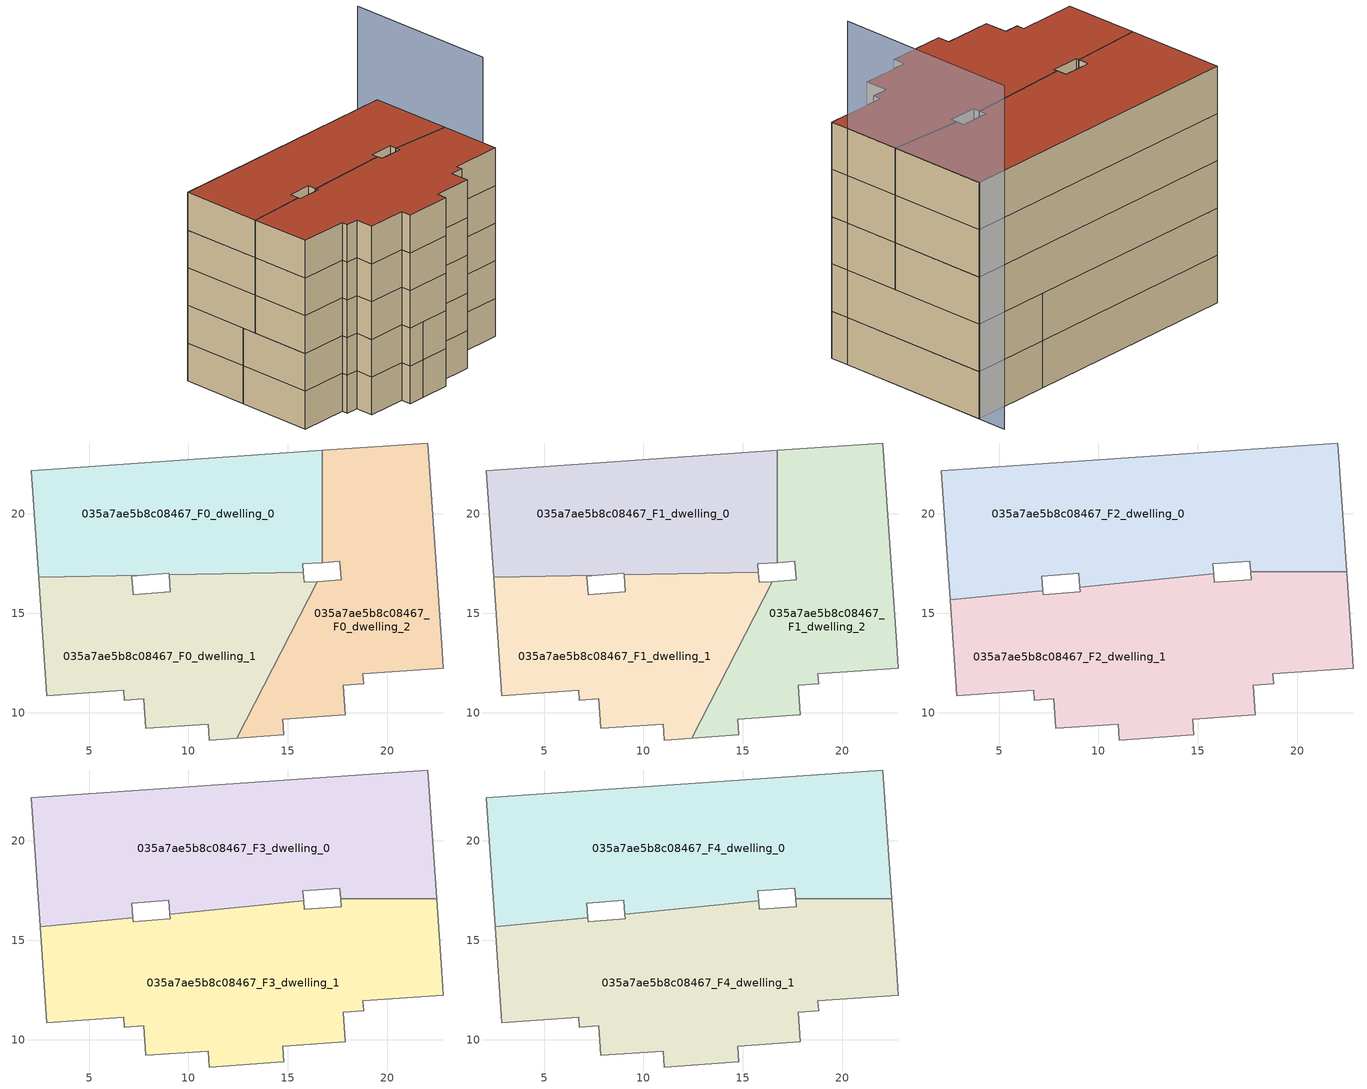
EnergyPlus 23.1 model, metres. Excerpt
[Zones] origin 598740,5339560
035a7ae5b8c08467_F0_dwelling_0
 floor ground (EU_floor_Construction): 16.72,23.19 16.72,17.55 15.75,17.48 15.78,17.06 9.02,16.93 9.02,17 7.68,16.91 2.46,16.81 2.08,22.16 z0
 wall adiabatic (EU_wall_Construction): 15.78,17.06 15.75,17.48 16.72,17.55 / 7.68,16.91 9.02,17 9.02,16.93 / 16.72,23.19 2.08,22.16 2.46,16.81 z0:3
 wall to 035a7ae5b8c08467_F0_dwelling_2 (EU_wall_Construction): 16.72,17.55 16.72,23.19 z0:3
 wall to 035a7ae5b8c08467_F0_dwelling_1 (EU_wall_Construction): 9.02,16.93 15.78,17.06 / 2.46,16.81 7.68,16.91 z0:3
035a7ae5b8c08467_F0_dwelling_1
 floor ground (EU_floor_Construction): 16.47,16.6 12.44,8.72 11.05,8.63 10.99,9.43 7.85,9.21 7.75,10.69 6.78,10.62 6.75,11.12 2.89,10.86 2.46,16.81 7.68,16.91 7.15,16.87 7.22,15.94 9.08,16.08 9.02,16.93 15.78,17.06 15.82,16.55 z0
 wall adiabatic (EU_wall_Construction): 2.46,16.81 2.89,10.86 6.75,11.12 6.78,10.62 7.75,10.69 7.85,9.21 10.99,9.43 11.05,8.63 12.44,8.72 / 9.02,16.93 9.08,16.08 7.22,15.94 7.15,16.87 7.68,16.91 / 16.47,16.6 15.82,16.55 15.78,17.06 z0:3
 wall to 035a7ae5b8c08467_F0_dwelling_2 (EU_wall_Construction): 12.44,8.72 16.47,16.6 z0:3
035a7ae5b8c08467_F0_dwelling_2
 floor ground (EU_floor_Construction): 22.02,23.56 22.74,13.44 22.82,12.23 18.77,11.95 18.8,11.46 17.78,11.39 17.87,9.9 14.75,9.68 14.8,8.88 12.44,8.72 16.47,16.6 17.68,16.68 17.62,17.61 16.72,17.55 16.72,23.19 z0
 wall adiabatic (EU_wall_Construction): 12.44,8.72 14.8,8.88 14.75,9.68 17.87,9.9 17.78,11.39 18.8,11.46 18.77,11.95 22.82,12.23 22.74,13.44 22.02,23.56 16.72,23.19 / 16.72,17.55 17.62,17.61 17.68,16.68 16.47,16.6 z0:3
035a7ae5b8c08467_F1_dwelling_0
 floor to 035a7ae5b8c08467_F0_dwelling_0 (EU_floor_Construction): 16.72,23.19 16.72,17.55 15.75,17.48 15.78,17.06 9.02,16.93 9.02,17 7.68,16.91 2.46,16.81 2.08,22.16 z3
 wall adiabatic (EU_wall_Construction): 15.78,17.06 15.75,17.48 16.72,17.55 / 7.68,16.91 9.02,17 9.02,16.93 / 16.72,23.19 2.08,22.16 2.46,16.81 z3:6
 wall to 035a7ae5b8c08467_F1_dwelling_2 (EU_wall_Construction): 16.72,17.55 16.72,23.19 z3:6
 wall to 035a7ae5b8c08467_F1_dwelling_1 (EU_wall_Construction): 9.02,16.93 15.78,17.06 / 2.46,16.81 7.68,16.91 z3:6
035a7ae5b8c08467_F1_dwelling_1
 floor to 035a7ae5b8c08467_F0_dwelling_1 (EU_floor_Construction): 16.47,16.6 12.44,8.72 11.04,8.63 10.99,9.43 7.85,9.21 7.75,10.69 6.78,10.62 6.75,11.12 2.89,10.86 2.46,16.81 7.68,16.91 7.15,16.87 7.22,15.94 9.08,16.08 9.02,16.93 15.78,17.06 15.82,16.55 z3
 wall adiabatic (EU_wall_Construction): 2.46,16.81 2.89,10.86 6.75,11.12 6.78,10.62 7.75,10.69 7.85,9.21 10.99,9.43 11.05,8.63 12.44,8.72 / 9.02,16.93 9.08,16.08 7.22,15.94 7.15,16.87 7.68,16.91 / 16.47,16.6 15.82,16.55 15.78,17.06 z3:6
 wall to 035a7ae5b8c08467_F1_dwelling_2 (EU_wall_Construction): 12.44,8.72 16.47,16.6 z3:6
035a7ae5b8c08467_F1_dwelling_2
 floor to 035a7ae5b8c08467_F0_dwelling_2 (EU_floor_Construction): 22.02,23.56 22.74,13.44 22.82,12.23 18.77,11.95 18.8,11.46 17.78,11.39 17.87,9.9 14.75,9.68 14.8,8.88 12.44,8.72 16.47,16.6 17.68,16.68 17.62,17.61 16.72,17.55 16.72,23.19 z3
 wall adiabatic (EU_wall_Construction): 12.44,8.72 14.8,8.88 14.75,9.68 17.87,9.9 17.78,11.39 18.8,11.46 18.77,11.95 22.82,12.23 22.74,13.44 22.02,23.56 16.72,23.19 / 16.72,17.55 17.62,17.61 17.68,16.68 16.47,16.6 z3:6
035a7ae5b8c08467_F2_dwelling_0
 floor to 035a7ae5b8c08467_F1_dwelling_0 (EU_floor_Construction): 16.72,23.19 16.72,17.55 15.75,17.48 15.78,17.06 9.02,16.93 9.02,17 7.68,16.91 2.46,16.81 2.08,22.16 z6
 floor to 035a7ae5b8c08467_F1_dwelling_2 (EU_floor_Construction): 22.02,23.56 22.48,17.08 17.66,17.08 17.62,17.61 16.72,17.55 16.72,23.19 z6
 floor to 035a7ae5b8c08467_F1_dwelling_1 (EU_floor_Construction): 7.68,16.91 7.15,16.87 7.2,16.13 2.54,15.67 2.46,16.81 z6; 15.78,17.06 15.78,16.99 9.07,16.32 9.02,16.93 z6
 wall adiabatic (EU_wall_Construction): 22.48,17.08 22.02,23.56 2.08,22.16 2.55,15.67 / 15.79,16.99 15.75,17.48 17.62,17.61 17.66,17.08 / 7.2,16.13 7.15,16.87 9.02,17 9.07,16.32 z6:9
 wall to 035a7ae5b8c08467_F2_dwelling_1 (EU_wall_Construction): 17.65,17.08 22.48,17.08 / 9.07,16.32 15.78,16.99 / 2.54,15.67 7.2,16.13 z6:9
035a7ae5b8c08467_F2_dwelling_1
 floor to 035a7ae5b8c08467_F1_dwelling_1 (EU_floor_Construction): 16.47,16.6 12.44,8.72 11.04,8.63 10.99,9.43 7.85,9.21 7.75,10.69 6.78,10.62 6.75,11.12 2.89,10.86 2.54,15.67 7.2,16.13 7.22,15.94 9.08,16.08 9.07,16.32 15.78,16.99 15.82,16.55 z6
 floor to 035a7ae5b8c08467_F1_dwelling_2 (EU_floor_Construction): 22.48,17.08 22.74,13.44 22.82,12.23 18.77,11.95 18.8,11.46 17.78,11.39 17.87,9.9 14.75,9.68 14.8,8.88 12.44,8.72 16.47,16.6 17.68,16.68 17.66,17.08 z6
 wall adiabatic (EU_wall_Construction): 2.55,15.67 2.89,10.86 6.75,11.12 6.78,10.62 7.75,10.69 7.85,9.21 10.99,9.43 11.05,8.63 14.8,8.88 14.75,9.68 17.87,9.9 17.78,11.39 18.8,11.46 18.77,11.95 22.82,12.23 22.74,13.44 22.48,17.08 / 9.07,16.32 9.08,16.08 7.22,15.94 7.2,16.13 / 17.66,17.08 17.68,16.68 15.82,16.55 15.79,16.99 z6:9
035a7ae5b8c08467_F3_dwelling_0
 floor to 035a7ae5b8c08467_F2_dwelling_0 (EU_floor_Construction): 22.02,23.56 22.48,17.08 17.65,17.08 17.62,17.61 15.75,17.48 15.78,16.99 9.07,16.32 9.02,17 7.15,16.87 7.2,16.13 2.54,15.67 2.08,22.16 z9
 wall adiabatic (EU_wall_Construction): 22.48,17.08 22.02,23.56 2.08,22.16 2.55,15.67 / 15.79,16.99 15.75,17.48 17.62,17.61 17.66,17.08 / 7.2,16.13 7.15,16.87 9.02,17 9.07,16.32 z9:12
 wall to 035a7ae5b8c08467_F3_dwelling_1 (EU_wall_Construction): 17.65,17.08 22.48,17.08 / 9.07,16.32 15.78,16.99 / 2.54,15.67 7.2,16.13 z9:12
035a7ae5b8c08467_F3_dwelling_1
 floor to 035a7ae5b8c08467_F2_dwelling_1 (EU_floor_Construction): 22.48,17.08 22.74,13.44 22.82,12.23 18.77,11.95 18.8,11.46 17.78,11.39 17.87,9.9 14.75,9.68 14.8,8.88 11.04,8.63 10.99,9.43 7.85,9.21 7.75,10.69 6.78,10.62 6.75,11.12 2.89,10.86 2.54,15.67 7.2,16.13 7.22,15.94 9.08,16.08 9.07,16.32 15.78,16.99 15.82,16.55 17.68,16.68 17.65,17.08 z9
 wall adiabatic (EU_wall_Construction): 2.55,15.67 2.89,10.86 6.75,11.12 6.78,10.62 7.75,10.69 7.85,9.21 10.99,9.43 11.05,8.63 14.8,8.88 14.75,9.68 17.87,9.9 17.78,11.39 18.8,11.46 18.77,11.95 22.82,12.23 22.74,13.44 22.48,17.08 / 9.07,16.32 9.08,16.08 7.22,15.94 7.2,16.13 / 17.66,17.08 17.68,16.68 15.82,16.55 15.79,16.99 z9:12
035a7ae5b8c08467_F4_dwelling_0
 floor to 035a7ae5b8c08467_F3_dwelling_0 (EU_floor_Construction): 22.02,23.56 22.48,17.08 17.65,17.08 17.62,17.61 15.75,17.48 15.78,16.99 9.07,16.32 9.02,17 7.15,16.87 7.2,16.13 2.54,15.67 2.08,22.16 z12
 wall adiabatic (EU_wall_Construction): 22.48,17.08 22.02,23.56 2.08,22.16 2.55,15.67 / 15.79,16.99 15.75,17.48 17.62,17.61 17.66,17.08 / 7.2,16.13 7.15,16.87 9.02,17 9.07,16.32 z12:15
 wall to 035a7ae5b8c08467_F4_dwelling_1 (EU_wall_Construction): 17.65,17.08 22.48,17.08 / 9.07,16.32 15.78,16.99 / 2.54,15.67 7.2,16.13 z12:15
 roof outside (EU_roof_Construction): 22.48,17.08 22.02,23.56 2.08,22.16 2.55,15.67 7.2,16.13 7.15,16.87 9.02,17 9.07,16.32 15.79,16.99 15.75,17.48 17.62,17.61 17.66,17.08 z15
035a7ae5b8c08467_F4_dwelling_1
 floor to 035a7ae5b8c08467_F3_dwelling_1 (EU_floor_Construction): 22.48,17.08 22.74,13.44 22.82,12.23 18.77,11.95 18.8,11.46 17.78,11.39 17.87,9.9 14.75,9.68 14.8,8.88 11.04,8.63 10.99,9.43 7.85,9.21 7.75,10.69 6.78,10.62 6.75,11.12 2.89,10.86 2.54,15.67 7.2,16.13 7.22,15.94 9.08,16.08 9.07,16.32 15.78,16.99 15.82,16.55 17.68,16.68 17.65,17.08 z12
 wall adiabatic (EU_wall_Construction): 2.55,15.67 2.89,10.86 6.75,11.12 6.78,10.62 7.75,10.69 7.85,9.21 10.99,9.43 11.05,8.63 14.8,8.88 14.75,9.68 17.87,9.9 17.78,11.39 18.8,11.46 18.77,11.95 22.82,12.23 22.74,13.44 22.48,17.08 / 9.07,16.32 9.08,16.08 7.22,15.94 7.2,16.13 / 17.66,17.08 17.68,16.68 15.82,16.55 15.79,16.99 z12:15
 roof outside (EU_roof_Construction): 22.82,12.23 22.74,13.44 22.48,17.08 17.66,17.08 17.68,16.68 15.82,16.55 15.79,16.99 9.07,16.32 9.08,16.08 7.22,15.94 7.2,16.13 2.55,15.67 2.89,10.86 6.75,11.12 6.78,10.62 7.75,10.69 7.85,9.21 10.99,9.43 11.05,8.63 14.8,8.88 14.75,9.68 17.87,9.9 17.78,11.39 18.8,11.46 18.77,11.95 z15
shading: 22.72,13.44 21.89,25.46 z0:21.8
[Building]
EU S2 Campaign: North Axis=0; Terrain=City; Solar Distribution=FullExterior
[Site:Location]
Vienna: Latitude=48; Longitude=16.5; Time Zone=1; Elevation=183
[SizingPeriod:WeatherFileDays]
AnnualSizingPeriod: Begin Month=1; Begin Day of Month=1; End Month=12; End Day of Month=31; Day of Week for Start Day=Monday; Use Weather File Daylight Saving Period=No; Use Weather File Rain and Snow Indicators=No
[MATERIAL]
EU_InternalMass_Material: Roughness=MediumRough; Thickness=0.1; Conductivity=1; Density=1800; Specific Heat=900; Thermal Absorptance=0.9; Solar Absorptance=0.7; Visible Absorptance=0.7
[MATERIAL:NOMASS] Roughness=MediumRough; Thermal Absorptance=0.9; Solar Absorptance=0.7; Visible Absorptance=0.7
Name | Thermal Resistance
EU_wall_NoMass | 0.914258
EU_roof_NoMass | 0.954009
EU_floor_NoMass | 1.09711
[CONSTRUCTION]
EU_wall_Construction: EU_wall_NoMass
EU_roof_Construction: EU_roof_NoMass
EU_floor_Construction: EU_floor_NoMass
EU_InternalMass_Construction: EU_InternalMass_Material
[ZONE] Type=1; Multiplier=1; Ceiling Height=autocalculate; Floor Area=autocalculate; Part of Total Floor Area=Yes
Name | Volume
035a7ae5b8c08467_F0_dwelling_0 | 247.159
035a7ae5b8c08467_F1_dwelling_0 | 247.158
035a7ae5b8c08467_F2_dwelling_0; 035a7ae5b8c08467_F3_dwelling_0; 035a7ae5b8c08467_F4_dwelling_0 | 370.734
035a7ae5b8c08467_F0_dwelling_1; 035a7ae5b8c08467_F1_dwelling_1 | 247.131
035a7ae5b8c08467_F2_dwelling_1; 035a7ae5b8c08467_F3_dwelling_1; 035a7ae5b8c08467_F4_dwelling_1 | 370.703
035a7ae5b8c08467_F0_dwelling_2 | 247.162
035a7ae5b8c08467_F1_dwelling_2 | 247.164
[INTERNALMASS] Construction=EU_InternalMass_Construction
Name | Zone or ZoneList | Surface Area
035a7ae5b8c08467_F0_dwelling_0_EU_InternalMass | 035a7ae5b8c08467_F0_dwelling_0 | 82.3861
035a7ae5b8c08467_F0_dwelling_1_EU_InternalMass | 035a7ae5b8c08467_F0_dwelling_1 | 82.3773
035a7ae5b8c08467_F0_dwelling_2_EU_InternalMass | 035a7ae5b8c08467_F0_dwelling_2 | 82.3879
035a7ae5b8c08467_F1_dwelling_0_EU_InternalMass | 035a7ae5b8c08467_F1_dwelling_0 | 82.3861
035a7ae5b8c08467_F1_dwelling_1_EU_InternalMass | 035a7ae5b8c08467_F1_dwelling_1 | 82.3773
035a7ae5b8c08467_F1_dwelling_2_EU_InternalMass | 035a7ae5b8c08467_F1_dwelling_2 | 82.3879
035a7ae5b8c08467_F2_dwelling_0_EU_InternalMass | 035a7ae5b8c08467_F2_dwelling_0 | 123.578
035a7ae5b8c08467_F2_dwelling_1_EU_InternalMass | 035a7ae5b8c08467_F2_dwelling_1 | 123.568
035a7ae5b8c08467_F3_dwelling_0_EU_InternalMass | 035a7ae5b8c08467_F3_dwelling_0 | 123.578
035a7ae5b8c08467_F3_dwelling_1_EU_InternalMass | 035a7ae5b8c08467_F3_dwelling_1 | 123.568
035a7ae5b8c08467_F4_dwelling_0_EU_InternalMass | 035a7ae5b8c08467_F4_dwelling_0 | 123.578
035a7ae5b8c08467_F4_dwelling_1_EU_InternalMass | 035a7ae5b8c08467_F4_dwelling_1 | 123.568
[OTHEREQUIPMENT] Fuel Type=Electricity; Design Level Calculation Method=Watts/Area; Power per Zone Floor Area=1; Fraction Latent=0; Fraction Radiant=0; Fraction Lost=0; Carbon Dioxide Generation Rate=0; EndUse Subcategory=EU_Step8_InternalGains
Name | Zone or ZoneList or Space or SpaceList | Schedule
EU_Step8_InternalGain_035a7ae5b8c08467_F0_dwelling_0_f000 | 035a7ae5b8c08467_F0_dwelling_0 | EU_Step8_GainSchedule_035a7ae5b8c08467_F0_dwelling_0_f000
EU_Step8_InternalGain_035a7ae5b8c08467_F0_dwelling_1_f000 | 035a7ae5b8c08467_F0_dwelling_1 | EU_Step8_GainSchedule_035a7ae5b8c08467_F0_dwelling_1_f000
EU_Step8_InternalGain_035a7ae5b8c08467_F0_dwelling_2_f000 | 035a7ae5b8c08467_F0_dwelling_2 | EU_Step8_GainSchedule_035a7ae5b8c08467_F0_dwelling_2_f000
EU_Step8_InternalGain_035a7ae5b8c08467_F1_dwelling_0_f000 | 035a7ae5b8c08467_F1_dwelling_0 | EU_Step8_GainSchedule_035a7ae5b8c08467_F1_dwelling_0_f000
EU_Step8_InternalGain_035a7ae5b8c08467_F1_dwelling_1_f000 | 035a7ae5b8c08467_F1_dwelling_1 | EU_Step8_GainSchedule_035a7ae5b8c08467_F1_dwelling_1_f000
EU_Step8_InternalGain_035a7ae5b8c08467_F1_dwelling_2_f000 | 035a7ae5b8c08467_F1_dwelling_2 | EU_Step8_GainSchedule_035a7ae5b8c08467_F1_dwelling_2_f000
EU_Step8_InternalGain_035a7ae5b8c08467_F2_dwelling_0_f000 | 035a7ae5b8c08467_F2_dwelling_0 | EU_Step8_GainSchedule_035a7ae5b8c08467_F2_dwelling_0_f000
EU_Step8_InternalGain_035a7ae5b8c08467_F2_dwelling_1_f000 | 035a7ae5b8c08467_F2_dwelling_1 | EU_Step8_GainSchedule_035a7ae5b8c08467_F2_dwelling_1_f000
EU_Step8_InternalGain_035a7ae5b8c08467_F3_dwelling_0_f000 | 035a7ae5b8c08467_F3_dwelling_0 | EU_Step8_GainSchedule_035a7ae5b8c08467_F3_dwelling_0_f000
EU_Step8_InternalGain_035a7ae5b8c08467_F3_dwelling_1_f000 | 035a7ae5b8c08467_F3_dwelling_1 | EU_Step8_GainSchedule_035a7ae5b8c08467_F3_dwelling_1_f000
EU_Step8_InternalGain_035a7ae5b8c08467_F4_dwelling_0_f000 | 035a7ae5b8c08467_F4_dwelling_0 | EU_Step8_GainSchedule_035a7ae5b8c08467_F4_dwelling_0_f000
EU_Step8_InternalGain_035a7ae5b8c08467_F4_dwelling_1_f000 | 035a7ae5b8c08467_F4_dwelling_1 | EU_Step8_GainSchedule_035a7ae5b8c08467_F4_dwelling_1_f000
[ZONEVENTILATION:DESIGNFLOWRATE] Schedule=EU_AlwaysOn; Design Flow Rate Calculation Method=AirChanges/Hour; Air Changes per Hour=0.546891; Ventilation Type=Natural; Fan Pressure Rise=0; Fan Total Efficiency=1; Constant Term Coefficient=1; Temperature Term Coefficient=0; Velocity Term Coefficient=0; Velocity Squared Term Coefficient=0; Minimum Indoor Temperature=-100; Maximum Indoor Temperature=100; Delta Temperature=-100; Minimum Outdoor Temperature=-100; Maximum Outdoor Temperature=100; Maximum Wind Speed=40
Name | Zone or ZoneList or Space or SpaceList
EU_ConstantAir_035a7ae5b8c08467_F0_dwelling_0 | 035a7ae5b8c08467_F0_dwelling_0
EU_ConstantAir_035a7ae5b8c08467_F0_dwelling_1 | 035a7ae5b8c08467_F0_dwelling_1
EU_ConstantAir_035a7ae5b8c08467_F0_dwelling_2 | 035a7ae5b8c08467_F0_dwelling_2
EU_ConstantAir_035a7ae5b8c08467_F1_dwelling_0 | 035a7ae5b8c08467_F1_dwelling_0
EU_ConstantAir_035a7ae5b8c08467_F1_dwelling_1 | 035a7ae5b8c08467_F1_dwelling_1
EU_ConstantAir_035a7ae5b8c08467_F1_dwelling_2 | 035a7ae5b8c08467_F1_dwelling_2
EU_ConstantAir_035a7ae5b8c08467_F2_dwelling_0 | 035a7ae5b8c08467_F2_dwelling_0
EU_ConstantAir_035a7ae5b8c08467_F2_dwelling_1 | 035a7ae5b8c08467_F2_dwelling_1
EU_ConstantAir_035a7ae5b8c08467_F3_dwelling_0 | 035a7ae5b8c08467_F3_dwelling_0
EU_ConstantAir_035a7ae5b8c08467_F3_dwelling_1 | 035a7ae5b8c08467_F3_dwelling_1
EU_ConstantAir_035a7ae5b8c08467_F4_dwelling_0 | 035a7ae5b8c08467_F4_dwelling_0
EU_ConstantAir_035a7ae5b8c08467_F4_dwelling_1 | 035a7ae5b8c08467_F4_dwelling_1
[HVACTEMPLATE:THERMOSTAT] Constant Heating Setpoint=20; Constant Cooling Setpoint=50
EU_HeatOnly_035a7ae5b8c08467_F0_dwelling_0; EU_HeatOnly_035a7ae5b8c08467_F0_dwelling_1; EU_HeatOnly_035a7ae5b8c08467_F0_dwelling_2; EU_HeatOnly_035a7ae5b8c08467_F1_dwelling_0; EU_HeatOnly_035a7ae5b8c08467_F1_dwelling_1; EU_HeatOnly_035a7ae5b8c08467_F1_dwelling_2; EU_HeatOnly_035a7ae5b8c08467_F2_dwelling_0; EU_HeatOnly_035a7ae5b8c08467_F2_dwelling_1; EU_HeatOnly_035a7ae5b8c08467_F3_dwelling_0; EU_HeatOnly_035a7ae5b8c08467_F3_dwelling_1; EU_HeatOnly_035a7ae5b8c08467_F4_dwelling_0; EU_HeatOnly_035a7ae5b8c08467_F4_dwelling_1
[HVACTEMPLATE:ZONE:IDEALLOADSAIRSYSTEM] System Availability Schedule=EU_AlwaysOn; Maximum Heating Supply Air Temperature=50; Minimum Cooling Supply Air Temperature=13; Maximum Heating Supply Air Humidity Ratio=0.0156; Minimum Cooling Supply Air Humidity Ratio=0.0077; Heating Limit=NoLimit; Cooling Limit=NoLimit; Heating Availability Schedule=EU_AlwaysOn; Cooling Availability Schedule=EU_CoolingOff; Dehumidification Control Type=ConstantSensibleHeatRatio; Cooling Sensible Heat Ratio=0.7; Dehumidification Setpoint=60; Humidification Control Type=None; Humidification Setpoint=30; Outdoor Air Method=None; Outdoor Air Flow Rate per Person=0.00944; Outdoor Air Flow Rate per Zone Floor Area=0; Outdoor Air Flow Rate per Zone=0; Demand Controlled Ventilation Type=None; Outdoor Air Economizer Type=NoEconomizer; Heat Recovery Type=None; Sensible Heat Recovery Effectiveness=0.7; Latent Heat Recovery Effectiveness=0.65
Name | Template Thermostat
035a7ae5b8c08467_F0_dwelling_0 | EU_HeatOnly_035a7ae5b8c08467_F0_dwelling_0
035a7ae5b8c08467_F0_dwelling_1 | EU_HeatOnly_035a7ae5b8c08467_F0_dwelling_1
035a7ae5b8c08467_F0_dwelling_2 | EU_HeatOnly_035a7ae5b8c08467_F0_dwelling_2
035a7ae5b8c08467_F1_dwelling_0 | EU_HeatOnly_035a7ae5b8c08467_F1_dwelling_0
035a7ae5b8c08467_F1_dwelling_1 | EU_HeatOnly_035a7ae5b8c08467_F1_dwelling_1
035a7ae5b8c08467_F1_dwelling_2 | EU_HeatOnly_035a7ae5b8c08467_F1_dwelling_2
035a7ae5b8c08467_F2_dwelling_0 | EU_HeatOnly_035a7ae5b8c08467_F2_dwelling_0
035a7ae5b8c08467_F2_dwelling_1 | EU_HeatOnly_035a7ae5b8c08467_F2_dwelling_1
035a7ae5b8c08467_F3_dwelling_0 | EU_HeatOnly_035a7ae5b8c08467_F3_dwelling_0
035a7ae5b8c08467_F3_dwelling_1 | EU_HeatOnly_035a7ae5b8c08467_F3_dwelling_1
035a7ae5b8c08467_F4_dwelling_0 | EU_HeatOnly_035a7ae5b8c08467_F4_dwelling_0
035a7ae5b8c08467_F4_dwelling_1 | EU_HeatOnly_035a7ae5b8c08467_F4_dwelling_1
[SIZING:ZONE] Zone Cooling Design Supply Air Temperature Input Method=SupplyAirTemperature; Zone Cooling Design Supply Air Temperature=13; Zone Heating Design Supply Air Temperature Input Method=SupplyAirTemperature; Zone Heating Design Supply Air Temperature=50; Zone Cooling Design Supply Air Humidity Ratio=0.008; Zone Heating Design Supply Air Humidity Ratio=0.008; Cooling Design Air Flow Method=DesignDay; Cooling Design Air Flow Rate=0; Cooling Minimum Air Flow per Zone Floor Area=0.000762; Cooling Minimum Air Flow=0; Cooling Minimum Air Flow Fraction=0.2; Heating Design Air Flow Method=DesignDay; Heating Design Air Flow Rate=0; Heating Maximum Air Flow per Zone Floor Area=0.002032; Heating Maximum Air Flow=0.141576; Heating Maximum Air Flow Fraction=0.3; Account for Dedicated Outdoor Air System=No; Dedicated Outdoor Air System Control Strategy=NeutralSupplyAir; Dedicated Outdoor Air Low Setpoint Temperature for Design=autosize; Dedicated Outdoor Air High Setpoint Temperature for Design=autosize; Zone Load Sizing Method=Sensible Load Only No Latent Load; Zone Latent Cooling Design Supply Air Humidity Ratio Input Method=HumidityRatioDifference; Zone Cooling Design Supply Air Humidity Ratio Difference=0.005; Zone Latent Heating Design Supply Air Humidity Ratio Input Method=HumidityRatioDifference; Zone Humidification Design Supply Air Humidity Ratio Difference=0.005
035a7ae5b8c08467_F0_dwelling_0; 035a7ae5b8c08467_F0_dwelling_1; 035a7ae5b8c08467_F0_dwelling_2; 035a7ae5b8c08467_F1_dwelling_0; 035a7ae5b8c08467_F1_dwelling_1; 035a7ae5b8c08467_F1_dwelling_2; 035a7ae5b8c08467_F2_dwelling_0; 035a7ae5b8c08467_F2_dwelling_1; 035a7ae5b8c08467_F3_dwelling_0; 035a7ae5b8c08467_F3_dwelling_1; 035a7ae5b8c08467_F4_dwelling_0; 035a7ae5b8c08467_F4_dwelling_1
[SCHEDULE:CONSTANT]
Name | Hourly Value
EU_AlwaysOn | 1
EU_CoolingOff | 0
[SCHEDULE:FILE] Column Number=1; Rows to Skip at Top=0; Number of Hours of Data=8760; Column Separator=Comma; Interpolate to Timestep=No; Minutes per Item=60; Adjust Schedule for Daylight Savings=Yes
Name | File
EU_Step8_GainSchedule_035a7ae5b8c08467_F0_dwelling_0_f000 | ../../schedules/035a7ae5b8c08467/035a7ae5b8c08467_F0_dwelling_0_f000_gain.csv
EU_Step8_GainSchedule_035a7ae5b8c08467_F0_dwelling_1_f000 | ../../schedules/035a7ae5b8c08467/035a7ae5b8c08467_F0_dwelling_1_f000_gain.csv
EU_Step8_GainSchedule_035a7ae5b8c08467_F0_dwelling_2_f000 | ../../schedules/035a7ae5b8c08467/035a7ae5b8c08467_F0_dwelling_2_f000_gain.csv
EU_Step8_GainSchedule_035a7ae5b8c08467_F1_dwelling_0_f000 | ../../schedules/035a7ae5b8c08467/035a7ae5b8c08467_F1_dwelling_0_f000_gain.csv
EU_Step8_GainSchedule_035a7ae5b8c08467_F1_dwelling_1_f000 | ../../schedules/035a7ae5b8c08467/035a7ae5b8c08467_F1_dwelling_1_f000_gain.csv
EU_Step8_GainSchedule_035a7ae5b8c08467_F1_dwelling_2_f000 | ../../schedules/035a7ae5b8c08467/035a7ae5b8c08467_F1_dwelling_2_f000_gain.csv
EU_Step8_GainSchedule_035a7ae5b8c08467_F2_dwelling_0_f000 | ../../schedules/035a7ae5b8c08467/035a7ae5b8c08467_F2_dwelling_0_f000_gain.csv
EU_Step8_GainSchedule_035a7ae5b8c08467_F2_dwelling_1_f000 | ../../schedules/035a7ae5b8c08467/035a7ae5b8c08467_F2_dwelling_1_f000_gain.csv
EU_Step8_GainSchedule_035a7ae5b8c08467_F3_dwelling_0_f000 | ../../schedules/035a7ae5b8c08467/035a7ae5b8c08467_F3_dwelling_0_f000_gain.csv
EU_Step8_GainSchedule_035a7ae5b8c08467_F3_dwelling_1_f000 | ../../schedules/035a7ae5b8c08467/035a7ae5b8c08467_F3_dwelling_1_f000_gain.csv
EU_Step8_GainSchedule_035a7ae5b8c08467_F4_dwelling_0_f000 | ../../schedules/035a7ae5b8c08467/035a7ae5b8c08467_F4_dwelling_0_f000_gain.csv
EU_Step8_GainSchedule_035a7ae5b8c08467_F4_dwelling_1_f000 | ../../schedules/035a7ae5b8c08467/035a7ae5b8c08467_F4_dwelling_1_f000_gain.csv
